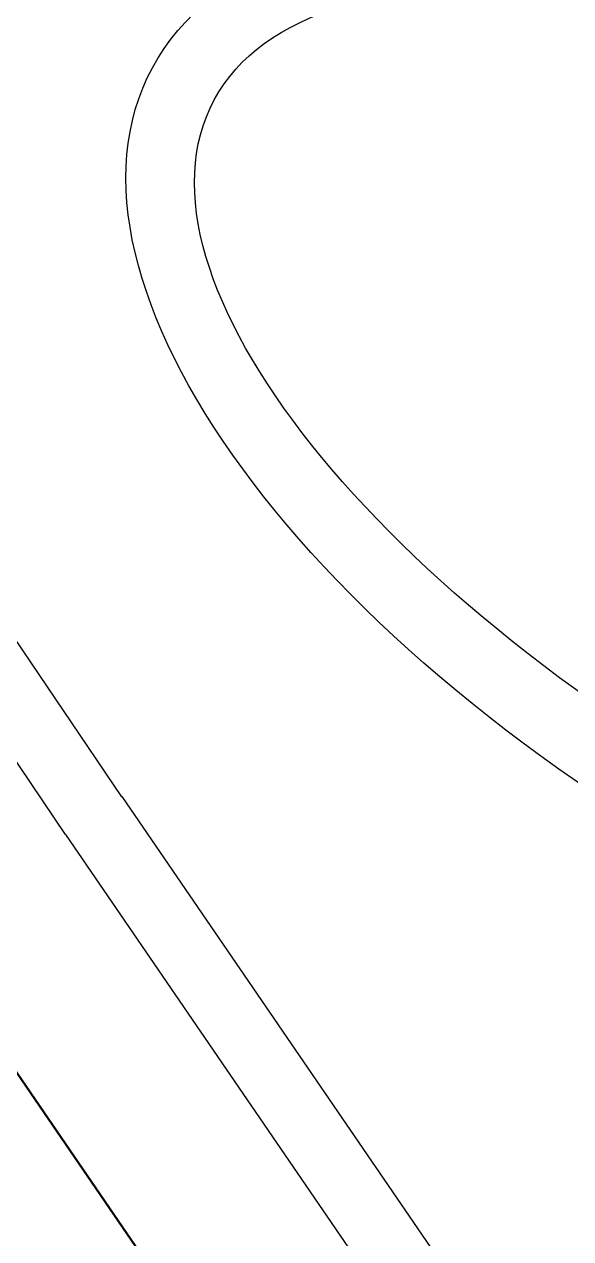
# Model space of a CAD drawing. Header units: millimetres. Extents: x 85680 to 1644304, y -104706 to 909689.
# Drawn here: x 1091385 to 1115596, y 204712 to 258549 of the extents above; entities that cross this region are included whole.
import ezdxf

# ---------------------------------------------------------------- set-up
doc = ezdxf.new("R2010")
doc.units = ezdxf.units.MM
doc.layers.add('street', color=7, linetype='Continuous', lineweight=50)
doc.layers.add('urban planing', color=243, linetype='Continuous')

msp = doc.modelspace()

# ---------------------------------------------------------------- linework, layer by layer
at = {"layer": 'street'}
msp.add_line((1086792, 218290, 0), (1096510, 204100, 0), dxfattribs=at)
at = {"layer": 'urban planing'}
for p, q in [((1095700, 224308, 0), (1090074, 232634, 0)), ((1095699, 224310, 0), (1141914, 156822, 0)), ((1093213, 222630, 0), (1111379, 196103, 0))]:
    msp.add_line(p, q, dxfattribs=at)
at = {"layer": 'urban planing', "elevation": 0, "flags": 128}
msp.add_lwpolyline([(1093214, 222628), (1087593, 230948), (1081884, 239306), (1076045, 247673), (1070034, 256018), (1063809, 264306), (1059720, 269475)], dxfattribs=at)
at = {"layer": 'urban planing'}
for centre, major_axis, ratio in [((1132974, 237327, 0), (-35914, 19293), 0.477769), ((1133011, 237307, 0), (-33209, 17890), 0.427976)]:
    msp.add_ellipse(centre, major_axis=major_axis, ratio=ratio, dxfattribs=at)

doc.saveas('drawing.dxf')
